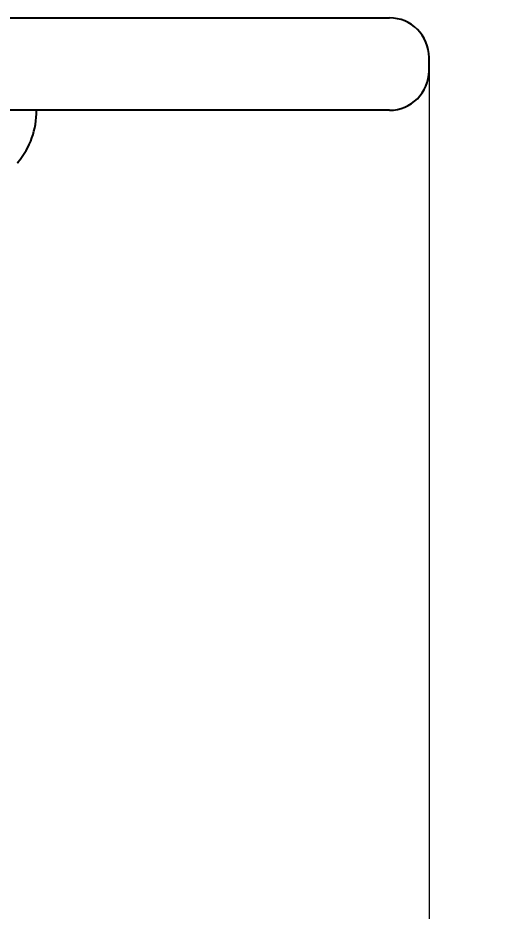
# Model space of a CAD drawing. Header units: millimetres. Extents: x -2553 to 1703, y -1801 to 643.
# Drawn here: x 1109.4 to 1216.9, y -175.1 to 27.9 of the extents above; entities that cross this region are included whole.
import ezdxf

# ---------------------------------------------------------------- set-up
doc = ezdxf.new("R2010")
doc.units = ezdxf.units.MM
for name, color, linetype in [('DIKOM_ЗОНА', 90, 'Continuous'), ('DIKOM_ОБЪЕКТ', 7, 'Continuous'), ('DIKOM_РАЗМЕР_ЗОНА', 7, 'Continuous'), ('DIKOM_РАЗМЕР_ОБЪЕКТА', 7, 'Continuous')]:
    doc.layers.add(name, color=color, linetype=linetype)
doc.styles.add('style1', font='arialbd.ttf', dxfattribs={"width": 0.8})
doc.dimstyles.new('1-50', dxfattribs={"dimtxt": 300, "dimasz": 200, "dimexe": 100, "dimexo": 0, "dimgap": 100, "dimtad": 1, "dimtxsty": 'style1', "dimcen": 200, "dimclrd": 7, "dimclre": 7, "dimclrt": 7, "dimadec": 1, "dimazin": 2, "dimtfac": 1, "dimtmove": 0, "dimatfit": 2, "dimfxl": 0, "dimlwd": 25, "dimlwe": 18, "dimarcsym": 0})

# ---------------------------------------------------------------- blocks, each defined once
blk = doc.blocks.new('*D8')
at = {"layer": 'Defpoints', "color": 0, "transparency": 16777216}
for p in [(-1337.42, 17.4), (1702.79, 17.4), (1702.79, -1701)]:
    blk.add_point(p, dxfattribs=at)
at = {"layer": 'DIKOM_РАЗМЕР_ЗОНА', "color": 7, "lineweight": 18, "transparency": 16777216}
for p, q in [((-1337.42, 17.4), (-1337.42, -1801)), ((1702.79, 17.4), (1702.79, -1801))]:
    blk.add_line(p, q, dxfattribs=at)
at = {"layer": 'DIKOM_РАЗМЕР_ЗОНА', "color": 7, "lineweight": 25, "transparency": 16777216}
blk.add_line((-1137.42, -1701), (1502.79, -1701), dxfattribs=at)
at = {"layer": 'DIKOM_РАЗМЕР_ЗОНА', "color": 7, "transparency": 16777216}
for points in [[(-1137.42, -1667.67), (-1137.42, -1734.33), (-1337.42, -1701)], [(1502.79, -1667.67), (1502.79, -1734.33), (1702.79, -1701)]]:
    blk.add_solid(points, dxfattribs=at)
at = {"layer": 'DIKOM_РАЗМЕР_ЗОНА', "color": 7, "transparency": 16777216, "insert": (312.58, -1447.73), "char_height": 300, "attachment_point": 5, "style": 'style1'}
blk.add_mtext('{\\fArial|b0|i0|c204|p34;3040}', dxfattribs=at)
blk = doc.blocks.new('*D9')
at = {"layer": 'Defpoints', "color": 0, "transparency": 16777216}
for p in [(-837.42, 16.9), (1202.79, 17.4), (1202.79, -1131.5)]:
    blk.add_point(p, dxfattribs=at)
at = {"layer": 'DIKOM_РАЗМЕР_ОБЪЕКТА', "color": 7, "lineweight": 18, "transparency": 16777216}
for p, q in [((-837.42, 16.9), (-837.42, -1231.5)), ((1202.79, 17.4), (1202.79, -1231.5))]:
    blk.add_line(p, q, dxfattribs=at)
at = {"layer": 'DIKOM_РАЗМЕР_ОБЪЕКТА', "color": 7, "lineweight": 25, "transparency": 16777216}
blk.add_line((-637.42, -1131.5), (1002.79, -1131.5), dxfattribs=at)
at = {"layer": 'DIKOM_РАЗМЕР_ОБЪЕКТА', "color": 7, "transparency": 16777216}
for points in [[(-637.42, -1098.17), (-637.42, -1164.83), (-837.42, -1131.5)], [(1002.79, -1098.17), (1002.79, -1164.83), (1202.79, -1131.5)]]:
    blk.add_solid(points, dxfattribs=at)
at = {"layer": 'DIKOM_РАЗМЕР_ОБЪЕКТА', "color": 7, "transparency": 16777216, "insert": (265.08, -878.33), "char_height": 300, "attachment_point": 5, "style": 'style1'}
blk.add_mtext('{\\fArial|b0|i0|c204|p34;2040}', dxfattribs=at)

msp = doc.modelspace()

# ---------------------------------------------------------------- linework, layer by layer
at = {"layer": 'DIKOM_ЗОНА', "color": 3, "lineweight": 15}
msp.add_lwpolyline([(1702.791, -108.117), (1702.791, 142.91, 0.4142136), (1202.791, 642.91), (-837.423, 642.91, 0.4142136), (-1337.423, 142.91), (-1337.423, -108.117, 0.4142136), (-837.423, -608.117), (1202.791, -608.117, 0.4142136)], format="xyb", close=True, dxfattribs=at)
at = {"layer": 'DIKOM_ОБЪЕКТ', "color": 7, "linetype": 'Continuous'}
for p, q in [((915.012, 27.896), (1135.196, 27.896)), ((1135.196, 27.896), (1186.275, 27.896)), ((1186.275, 27.896), (1193.791, 27.896)), ((1202.791, 15.896), (1202.791, 18.896)), ((1135.196, 6.896), (915.012, 6.896)), ((1186.275, 6.896), (1135.196, 6.896)), ((1193.791, 6.896), (1186.275, 6.896)), ((1109.447, -5.204), (1109.401, -4.869))]:
    msp.add_line(p, q, dxfattribs=at)
for centre, radius, start, end in [((1193.791, 18.896), 9, 0, 90), ((1193.791, 15.896), 9, 270, 0), ((1096.111, 6.516), 17.5, 319.41421, 1.24439)]:
    msp.add_arc(centre, radius, start, end, dxfattribs=at)

# ---------------------------------------------------------------- dimensions: what is measured, and where the dimension line sits
at = {"layer": 'DIKOM_РАЗМЕР_ЗОНА'}
dim = msp.add_linear_dim(base=(1702.791, -1701), p1=(-1337.423, 17.396), p2=(1702.791, 17.396), text='{\\fArial|b0|i0|c204|p34;3040}', dimstyle='1-50', dxfattribs=at)
dim.commit()
dim.dimension.update_dxf_attribs({"geometry": '*D8', "text_midpoint": (312.577, -1701), "dimtype": 160})
at = {"layer": 'DIKOM_РАЗМЕР_ОБЪЕКТА'}
dim = msp.add_linear_dim(base=(1202.791, -1131.5), p1=(-837.423, 16.896), p2=(1202.791, 17.396), text='{\\fArial|b0|i0|c204|p34;2040}', dimstyle='1-50', dxfattribs=at)
dim.commit()
dim.dimension.update_dxf_attribs({"geometry": '*D9', "text_midpoint": (265.083, -1131.5), "dimtype": 160})

doc.saveas('drawing.dxf')
